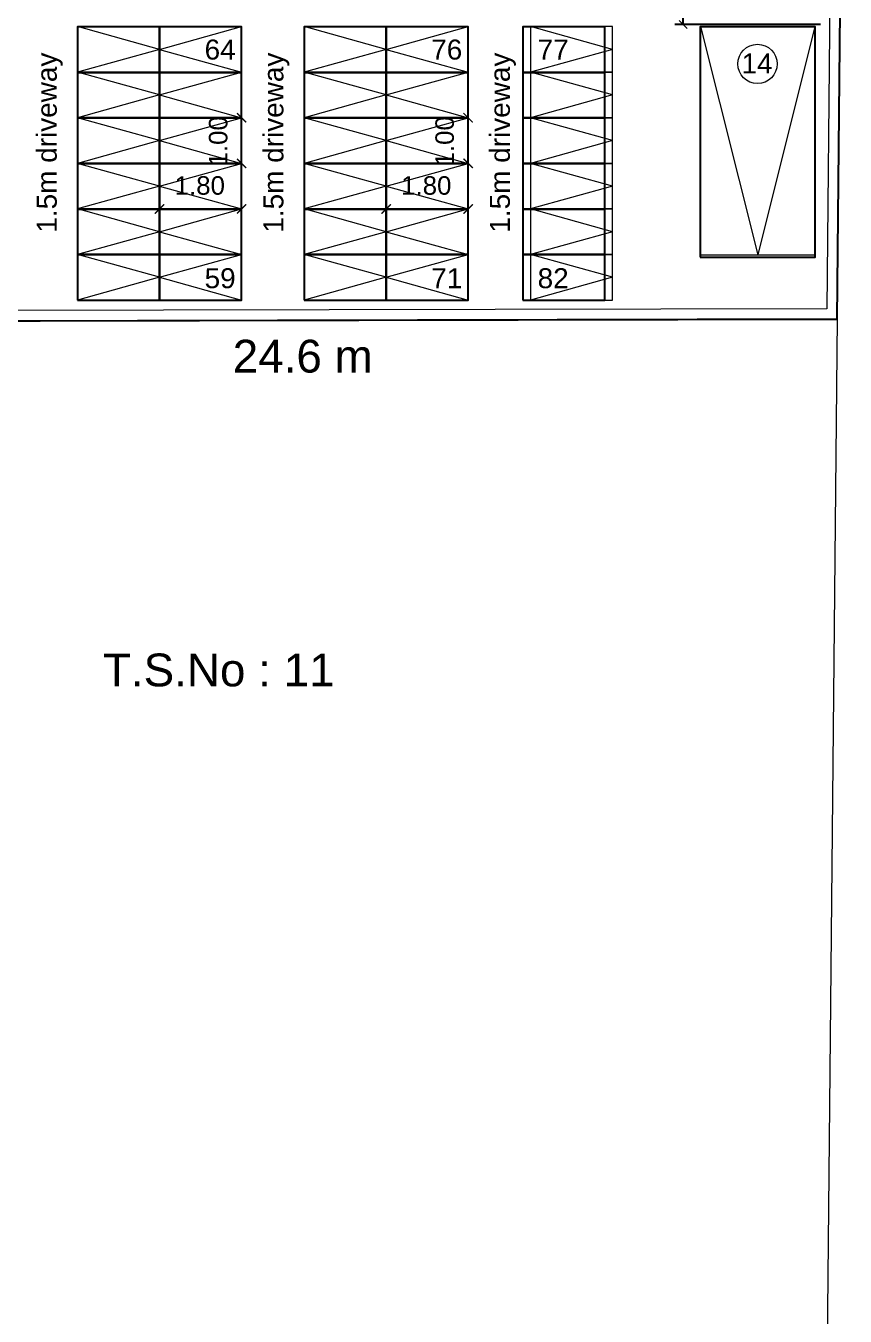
# Model space of a CAD drawing. Header units: metres. Extents: x -1560643 to -1560434, y 43491 to 43663.
# Drawn here: x -1560513.25 to -1560495.26, y 43528.06 to 43556.39 of the extents above; entities that cross this region are included whole.
import ezdxf

# ---------------------------------------------------------------- set-up
doc = ezdxf.new("R2010")
doc.units = ezdxf.units.M
doc.header["$LTSCALE"] = 750
doc.header["$MEASUREMENT"] = 0
doc.header["$PDMODE"] = 35
doc.header["$PDSIZE"] = 50
doc.layers.get('0').update_dxf_attribs({"lineweight": 5})
doc.layers.get('Defpoints').update_dxf_attribs({"lineweight": 0})
doc.layers.add('BLK_1_FLR_0_DRINKING_WATER', color=7, linetype='Continuous', lineweight=5)
doc.layers.add('DRIVEWAY', color=6, linetype='Continuous')
doc.layers.add('PLOT_BOUNDARY', color=70, linetype='Continuous')
doc.layers.add('PARKING_SLOT', color=30, linetype='Continuous', plot=False)
doc.layers.add('TWO_WHEELER_PARKING', color=2, linetype='Continuous', plot=False)
doc.styles.add('cent', font='arial.ttf', dxfattribs={"height": 8})
doc.styles.add('outer', font='arial.ttf')
doc.styles.add('regular', font='arial.ttf', dxfattribs={"height": 15})
doc.styles.get("Standard").update_dxf_attribs({"font": 'arial.ttf'})
doc.dimstyles.get("Standard").update_dxf_attribs({"dimtxt": 0.18, "dimasz": 0.18, "dimexe": 0.18, "dimexo": 0.0625, "dimgap": 0.09, "dimtad": 1, "dimtih": 1, "dimtoh": 1, "dimdec": 4, "dimzin": 0, "dimdsep": 46, "dimtxsty": 'Standard', "dimblk": 'ARCHTICK', "dimcen": 0.09, "dimadec": 0, "dimazin": 0, "dimtfac": 1, "dimtdec": 4, "dimtofl": 0, "dimtmove": 0, "dimatfit": 3, "dimldrblk": 'ARCHTICK', "dimfxl": 0, "dimtolj": 1, "dimtzin": 0, "dimarcsym": 0})

# ---------------------------------------------------------------- blocks, each defined once
blk = doc.blocks.new('_ArchTick')
at = {"color": 0, "linetype": 'ByBlock', "const_width": 0.15}
blk.add_lwpolyline([(-0.5, -0.5), (0.5, 0.5)], dxfattribs=at)
blk = doc.blocks.new('*D28')
at = {"layer": 'Defpoints', "color": 0}
for p in [(-1560498.815, 43562.619), (-1560495.737, 43562.619), (-1560495.737, 43556.417)]:
    blk.add_point(p, dxfattribs=at)
at = {"layer": 'DRIVEWAY', "color": 0, "lineweight": -2}
for p, q in [((-1560495.8, 43562.619), (-1560498.995, 43562.619)), ((-1560498.815, 43562.619), (-1560498.815, 43559.7)), ((-1560498.815, 43556.417), (-1560498.815, 43559.336)), ((-1560495.8, 43556.417), (-1560498.995, 43556.417))]:
    blk.add_line(p, q, dxfattribs=at)
at = {"layer": 'DRIVEWAY', "color": 0, "lineweight": -2, "xscale": 0.18, "yscale": 0.18, "zscale": 0.18}
for p, rotation in [((-1560498.815, 43562.619), 90), ((-1560498.815, 43556.417), 270)]:
    blk.add_blockref('_ArchTick', p, dxfattribs=dict(at, rotation=rotation))
at = {"layer": 'DRIVEWAY', "color": 0, "insert": (-1560498.815, 43559.518), "char_height": 0.18, "attachment_point": 5}
blk.add_mtext('\\A1;6.2014', dxfattribs=at)
blk = doc.blocks.new('A$C52BB42CC')
for p, q in [((5825, 3056.6), (5818, 2345.7)), ((5813.9, 2844.4), (5809.1, 2354.6)), ((5161.3, 2598.4), (5161.3, 2559)), ((5232.2, 2598.4), (5161.3, 2598.4)), ((5232.2, 2578.7), (5161.3, 2598.4)), ((5232.2, 2559), (5232.2, 2598.4)), ((5232.2, 2578.7), (5303.2, 2598.4)), ((5232.2, 2559), (5232.2, 2598.4)), ((5232.2, 2598.4), (5303.2, 2598.4)), ((5303.2, 2598.4), (5303.2, 2559)), ((5357.2, 2598.4), (5357.2, 2559)), ((5428.1, 2598.4), (5357.2, 2598.4)), ((5428.1, 2578.7), (5357.2, 2598.4)), ((5428.1, 2559), (5428.1, 2598.4)), ((5428.1, 2578.7), (5499, 2598.4)), ((5428.1, 2559), (5428.1, 2598.4)), ((5428.1, 2598.4), (5499, 2598.4)), ((5499, 2598.4), (5499, 2559)), ((5553, 2598.4), (5553, 2559)), ((5623.9, 2598.4), (5553, 2598.4)), ((5623.9, 2578.7), (5553, 2598.4)), ((5623.9, 2559), (5623.9, 2598.4)), ((5700.3, 2598.4), (5799.1, 2598.4)), ((5700.3, 2401.2), (5700.3, 2598.4)), ((5749.7, 2401.2), (5700.3, 2598.4)), ((5749.7, 2401.2), (5799.1, 2598.4)), ((5799.1, 2401.2), (5799.1, 2598.4)), ((5232.2, 2578.7), (5161.3, 2559)), ((5232.2, 2578.7), (5303.2, 2559)), ((5428.1, 2578.7), (5357.2, 2559)), ((5428.1, 2578.7), (5499, 2559)), ((5623.9, 2578.7), (5553, 2559)), ((5161.3, 2559), (5161.3, 2519.6)), ((5232.2, 2559), (5161.3, 2559)), ((5232.2, 2539.3), (5161.3, 2559)), ((5161.3, 2559), (5232.2, 2559)), ((5232.2, 2519.6), (5232.2, 2559)), ((5232.2, 2539.3), (5303.2, 2559)), ((5303.2, 2559), (5232.2, 2559)), ((5232.2, 2519.6), (5232.2, 2559)), ((5232.2, 2559), (5303.2, 2559)), ((5303.2, 2559), (5303.2, 2519.6)), ((5357.2, 2559), (5357.2, 2519.6)), ((5428.1, 2559), (5357.2, 2559)), ((5428.1, 2539.3), (5357.2, 2559)), ((5357.2, 2559), (5428.1, 2559)), ((5428.1, 2519.6), (5428.1, 2559)), ((5428.1, 2539.3), (5499, 2559)), ((5499, 2559), (5428.1, 2559)), ((5428.1, 2519.6), (5428.1, 2559)), ((5428.1, 2559), (5499, 2559)), ((5499, 2559), (5499, 2519.6)), ((5553, 2559), (5553, 2519.6)), ((5623.9, 2559), (5553, 2559)), ((5623.9, 2539.3), (5553, 2559)), ((5553, 2559), (5623.9, 2559)), ((5623.9, 2519.6), (5623.9, 2559)), ((5232.2, 2539.3), (5161.3, 2519.6)), ((5232.2, 2539.3), (5303.2, 2519.6)), ((5428.1, 2539.3), (5357.2, 2519.6)), ((5428.1, 2539.3), (5499, 2519.6)), ((5623.9, 2539.3), (5553, 2519.6)), ((5303.2, 2519.6), (5303.2, 2527.6)), ((5499, 2519.6), (5499, 2527.6)), ((5161.3, 2519.6), (5161.3, 2480.2)), ((5232.2, 2519.6), (5161.3, 2519.6)), ((5232.2, 2499.9), (5161.3, 2519.6)), ((5161.3, 2519.6), (5232.2, 2519.6)), ((5232.2, 2480.2), (5232.2, 2519.6)), ((5232.2, 2499.9), (5303.2, 2519.6)), ((5303.2, 2519.6), (5232.2, 2519.6)), ((5232.2, 2480.2), (5232.2, 2519.6)), ((5232.2, 2519.6), (5303.2, 2519.6)), ((5303.2, 2519.6), (5303.2, 2480.2)), ((5357.2, 2519.6), (5357.2, 2480.2)), ((5428.1, 2519.6), (5357.2, 2519.6)), ((5428.1, 2499.9), (5357.2, 2519.6)), ((5357.2, 2519.6), (5428.1, 2519.6)), ((5428.1, 2480.2), (5428.1, 2519.6)), ((5428.1, 2499.9), (5499, 2519.6)), ((5499, 2519.6), (5428.1, 2519.6)), ((5428.1, 2480.2), (5428.1, 2519.6)), ((5428.1, 2519.6), (5499, 2519.6)), ((5499, 2519.6), (5499, 2480.2)), ((5553, 2519.6), (5553, 2480.2)), ((5623.9, 2519.6), (5553, 2519.6)), ((5623.9, 2499.9), (5553, 2519.6)), ((5553, 2519.6), (5623.9, 2519.6)), ((5623.9, 2480.2), (5623.9, 2519.6)), ((5232.2, 2499.9), (5161.3, 2480.2)), ((5232.2, 2499.9), (5303.2, 2480.2)), ((5428.1, 2499.9), (5357.2, 2480.2)), ((5428.1, 2499.9), (5499, 2480.2)), ((5623.9, 2499.9), (5553, 2480.2)), ((5161.3, 2480.2), (5161.3, 2440.8)), ((5232.2, 2480.2), (5161.3, 2480.2)), ((5232.2, 2460.5), (5161.3, 2480.2)), ((5161.3, 2480.2), (5232.2, 2480.2)), ((5232.2, 2440.8), (5232.2, 2480.2)), ((5232.2, 2460.5), (5303.2, 2480.2)), ((5303.2, 2480.2), (5232.2, 2480.2)), ((5232.2, 2440.8), (5232.2, 2480.2)), ((5232.2, 2480.2), (5303.2, 2480.2)), ((5303.2, 2480.2), (5303.2, 2472.2)), ((5303.2, 2480.2), (5303.2, 2440.8)), ((5357.2, 2480.2), (5357.2, 2440.8)), ((5428.1, 2480.2), (5357.2, 2480.2)), ((5428.1, 2460.5), (5357.2, 2480.2)), ((5357.2, 2480.2), (5428.1, 2480.2)), ((5428.1, 2440.8), (5428.1, 2480.2)), ((5428.1, 2460.5), (5499, 2480.2)), ((5499, 2480.2), (5428.1, 2480.2)), ((5428.1, 2440.8), (5428.1, 2480.2)), ((5428.1, 2480.2), (5499, 2480.2)), ((5499, 2480.2), (5499, 2472.2)), ((5499, 2480.2), (5499, 2440.8)), ((5553, 2480.2), (5553, 2440.8)), ((5623.9, 2480.2), (5553, 2480.2)), ((5623.9, 2460.5), (5553, 2480.2)), ((5553, 2480.2), (5623.9, 2480.2)), ((5623.9, 2440.8), (5623.9, 2480.2)), ((5232.2, 2460.5), (5161.3, 2440.8)), ((5232.2, 2460.5), (5303.2, 2440.8)), ((5428.1, 2460.5), (5357.2, 2440.8)), ((5428.1, 2460.5), (5499, 2440.8)), ((5623.9, 2460.5), (5553, 2440.8)), ((5161.3, 2440.8), (5161.3, 2401.4)), ((5232.2, 2440.8), (5161.3, 2440.8)), ((5232.2, 2421.1), (5161.3, 2440.8)), ((5161.3, 2440.8), (5232.2, 2440.8)), ((5303.2, 2440.8), (5232.2, 2440.8)), ((5232.2, 2401.4), (5232.2, 2440.8)), ((5232.2, 2421.1), (5303.2, 2440.8)), ((5303.2, 2440.8), (5232.2, 2440.8)), ((5232.2, 2401.4), (5232.2, 2440.8)), ((5232.2, 2440.8), (5303.2, 2440.8)), ((5303.2, 2440.8), (5303.2, 2401.4)), ((5357.2, 2440.8), (5357.2, 2401.4)), ((5428.1, 2440.8), (5357.2, 2440.8)), ((5428.1, 2421.1), (5357.2, 2440.8)), ((5357.2, 2440.8), (5428.1, 2440.8)), ((5499, 2440.8), (5428.1, 2440.8)), ((5428.1, 2401.4), (5428.1, 2440.8)), ((5428.1, 2421.1), (5499, 2440.8)), ((5499, 2440.8), (5428.1, 2440.8)), ((5428.1, 2401.4), (5428.1, 2440.8)), ((5428.1, 2440.8), (5499, 2440.8)), ((5499, 2440.8), (5499, 2401.4)), ((5553, 2440.8), (5553, 2401.4)), ((5623.9, 2440.8), (5553, 2440.8)), ((5623.9, 2421.1), (5553, 2440.8)), ((5553, 2440.8), (5623.9, 2440.8)), ((5623.9, 2401.4), (5623.9, 2440.8)), ((5232.2, 2421.1), (5161.3, 2401.4)), ((5232.2, 2421.1), (5303.2, 2401.4)), ((5428.1, 2421.1), (5357.2, 2401.4)), ((5428.1, 2421.1), (5499, 2401.4)), ((5623.9, 2421.1), (5553, 2401.4)), ((5161.3, 2401.4), (5161.3, 2362)), ((5232.2, 2401.4), (5161.3, 2401.4)), ((5232.2, 2381.7), (5161.3, 2401.4)), ((5161.3, 2401.4), (5232.2, 2401.4)), ((5232.2, 2362), (5232.2, 2401.4)), ((5232.2, 2381.7), (5303.2, 2401.4)), ((5303.2, 2401.4), (5232.2, 2401.4)), ((5232.2, 2362), (5232.2, 2401.4)), ((5232.2, 2401.4), (5303.2, 2401.4)), ((5303.2, 2401.4), (5303.2, 2362)), ((5357.2, 2401.4), (5357.2, 2362)), ((5428.1, 2401.4), (5357.2, 2401.4)), ((5428.1, 2381.7), (5357.2, 2401.4)), ((5357.2, 2401.4), (5428.1, 2401.4)), ((5428.1, 2362), (5428.1, 2401.4)), ((5428.1, 2381.7), (5499, 2401.4)), ((5499, 2401.4), (5428.1, 2401.4)), ((5428.1, 2362), (5428.1, 2401.4)), ((5428.1, 2401.4), (5499, 2401.4)), ((5499, 2401.4), (5499, 2362)), ((5553, 2401.4), (5553, 2362)), ((5623.9, 2401.4), (5553, 2401.4)), ((5623.9, 2381.7), (5553, 2401.4)), ((5553, 2401.4), (5623.9, 2401.4)), ((5623.9, 2362), (5623.9, 2401.4)), ((5700.3, 2401.2), (5799.1, 2401.2)), ((5232.2, 2381.7), (5161.3, 2362)), ((5232.2, 2381.7), (5303.2, 2362)), ((5428.1, 2381.7), (5357.2, 2362)), ((5428.1, 2381.7), (5499, 2362)), ((5623.9, 2381.7), (5553, 2362)), ((5809.1, 2354.6), (4844, 2352.6)), ((5161.3, 2362), (5232.2, 2362)), ((5303.2, 2362), (5232.2, 2362)), ((5357.2, 2362), (5428.1, 2362)), ((5499, 2362), (5428.1, 2362)), ((5553, 2362), (5623.9, 2362)), ((5818, 2345.7), (4853, 2343.6)), ((5818, 2345.7), (5797.7, 267.6))]:
    blk.add_line(p, q)
at = {"const_width": 1.2}
for points in [[(5299.2, 2523.6), (5307.2, 2515.6)], [(5495, 2523.6), (5503, 2515.6)], [(5307.2, 2476.2), (5299.2, 2484.2)], [(5503, 2476.2), (5495, 2484.2)], [(5236.2, 2444.8), (5228.2, 2436.8)], [(5299.2, 2436.8), (5307.2, 2444.8)], [(5432.1, 2444.8), (5424.1, 2436.8)], [(5495, 2436.8), (5503, 2444.8)]]:
    blk.add_lwpolyline(points, dxfattribs=at)
blk.add_circle((5749.2, 2566.1), 17)
at = {"lineweight": -3, "style": 'regular'}
for s, p in [('64', (5271.2, 2569.9)), ('76', (5467.1, 2569.9)), ('77', (5559.1, 2569.9)), ('14', (5735.4, 2557.9)), ('59', (5271.2, 2372.3)), ('71', (5467.1, 2372.3)), ('82', (5559.1, 2372.3))]:
    blk.add_text(s, height=17.28, dxfattribs=at).set_placement(p)
for p in [(5143.4, 2420.3), (5339.3, 2420.3), (5535.1, 2420.3)]:
    blk.add_text('1.5m driveway', height=17.28, rotation=90, dxfattribs=at).set_placement(p)
at = {"style": 'cent'}
for p in [(5290.9, 2477.5), (5486.7, 2477.5)]:
    blk.add_text('1.00', height=16, rotation=90, dxfattribs=at).set_placement(p)
for s, height, style, p in [('1.80', 16, 'cent', (5245.3, 2453.1)), ('1.80', 16, 'cent', (5441.1, 2453.1)), ('24.6 m', 28.35, 'outer', (5295.5, 2299.4)), ('T.S.No : 11', 28.347, 'outer', (5183.3, 2028.2))]:
    blk.add_text(s, height=height, dxfattribs=dict(style=style)).set_placement(p)

msp = doc.modelspace()

# ---------------------------------------------------------------- linework, layer by layer
at = {"layer": 'PARKING_SLOT', "linetype": 'Continuous'}
msp.add_lwpolyline([(-1560498.4421, 43551.30532), (-1560495.9121, 43551.30532), (-1560495.9121, 43556.36533), (-1560498.4421, 43556.36533)], close=True, dxfattribs=at)
at = {"layer": 'PLOT_BOUNDARY'}
msp.add_lwpolyline([(-1560548.00864, 43497.66696), (-1560539.72742, 43497.70334), (-1560527.38362, 43497.55114), (-1560526.68092, 43513.92013), (-1560526.13418, 43530.49836), (-1560519.96583, 43530.36392), (-1560519.94566, 43549.89785), (-1560495.43206, 43549.95038), (-1560495.25528, 43568.00921), (-1560544.10261, 43568.00478), (-1560544.1212, 43548.11531), (-1560544.26284, 43530.89551), (-1560543.96704, 43530.89551), (-1560545.39144, 43509.99133), (-1560548.00864, 43497.66696)], close=True, dxfattribs=at)
at = {"layer": 'TWO_WHEELER_PARKING', "linetype": 'Continuous'}
for points in [[(-1560512.11281, 43555.36596), (-1560510.31281, 43555.36596), (-1560510.31281, 43556.36596), (-1560512.11281, 43556.36596)], [(-1560510.31159, 43555.36596), (-1560508.51159, 43555.36596), (-1560508.51159, 43556.36596), (-1560510.31159, 43556.36596)], [(-1560507.13869, 43555.36596), (-1560505.33869, 43555.36596), (-1560505.33869, 43556.36596), (-1560507.13869, 43556.36596)], [(-1560505.33747, 43555.36596), (-1560503.53747, 43555.36596), (-1560503.53747, 43556.36596), (-1560505.33747, 43556.36596)], [(-1560502.33206, 43555.36596), (-1560500.53206, 43555.36596), (-1560500.53206, 43556.36596), (-1560502.33206, 43556.36596)], [(-1560512.11281, 43554.36596), (-1560510.31281, 43554.36596), (-1560510.31281, 43555.36596), (-1560512.11281, 43555.36596)], [(-1560510.31159, 43554.36596), (-1560508.51159, 43554.36596), (-1560508.51159, 43555.36596), (-1560510.31159, 43555.36596)], [(-1560507.13869, 43554.36596), (-1560505.33869, 43554.36596), (-1560505.33869, 43555.36596), (-1560507.13869, 43555.36596)], [(-1560505.33747, 43554.36596), (-1560503.53747, 43554.36596), (-1560503.53747, 43555.36596), (-1560505.33747, 43555.36596)], [(-1560502.33206, 43554.36596), (-1560500.53206, 43554.36596), (-1560500.53206, 43555.36596), (-1560502.33206, 43555.36596)], [(-1560512.11281, 43553.36596), (-1560510.31281, 43553.36596), (-1560510.31281, 43554.36596), (-1560512.11281, 43554.36596)], [(-1560510.31159, 43553.36596), (-1560508.51159, 43553.36596), (-1560508.51159, 43554.36596), (-1560510.31159, 43554.36596)], [(-1560507.13869, 43553.36596), (-1560505.33869, 43553.36596), (-1560505.33869, 43554.36596), (-1560507.13869, 43554.36596)], [(-1560505.33747, 43553.36596), (-1560503.53747, 43553.36596), (-1560503.53747, 43554.36596), (-1560505.33747, 43554.36596)], [(-1560502.33206, 43553.36596), (-1560500.53206, 43553.36596), (-1560500.53206, 43554.36596), (-1560502.33206, 43554.36596)], [(-1560512.11281, 43552.36596), (-1560510.31281, 43552.36596), (-1560510.31281, 43553.36596), (-1560512.11281, 43553.36596)], [(-1560510.31159, 43552.36596), (-1560508.51159, 43552.36596), (-1560508.51159, 43553.36596), (-1560510.31159, 43553.36596)], [(-1560507.13869, 43552.36596), (-1560505.33869, 43552.36596), (-1560505.33869, 43553.36596), (-1560507.13869, 43553.36596)], [(-1560505.33747, 43552.36596), (-1560503.53747, 43552.36596), (-1560503.53747, 43553.36596), (-1560505.33747, 43553.36596)], [(-1560502.33206, 43552.36596), (-1560500.53206, 43552.36596), (-1560500.53206, 43553.36596), (-1560502.33206, 43553.36596)], [(-1560512.11281, 43551.36596), (-1560510.31281, 43551.36596), (-1560510.31281, 43552.36596), (-1560512.11281, 43552.36596)], [(-1560510.31159, 43551.36596), (-1560508.51159, 43551.36596), (-1560508.51159, 43552.36596), (-1560510.31159, 43552.36596)], [(-1560507.13869, 43551.36596), (-1560505.33869, 43551.36596), (-1560505.33869, 43552.36596), (-1560507.13869, 43552.36596)], [(-1560505.33747, 43551.36596), (-1560503.53747, 43551.36596), (-1560503.53747, 43552.36596), (-1560505.33747, 43552.36596)], [(-1560502.33206, 43551.36596), (-1560500.53206, 43551.36596), (-1560500.53206, 43552.36596), (-1560502.33206, 43552.36596)], [(-1560512.11281, 43550.36596), (-1560510.31281, 43550.36596), (-1560510.31281, 43551.36596), (-1560512.11281, 43551.36596)], [(-1560510.31159, 43550.36596), (-1560508.51159, 43550.36596), (-1560508.51159, 43551.36596), (-1560510.31159, 43551.36596)], [(-1560507.13869, 43550.36596), (-1560505.33869, 43550.36596), (-1560505.33869, 43551.36596), (-1560507.13869, 43551.36596)], [(-1560505.33747, 43550.36596), (-1560503.53747, 43550.36596), (-1560503.53747, 43551.36596), (-1560505.33747, 43551.36596)], [(-1560502.33206, 43550.36596), (-1560500.53206, 43550.36596), (-1560500.53206, 43551.36596), (-1560502.33206, 43551.36596)]]:
    msp.add_lwpolyline(points, close=True, dxfattribs=at)

# ---------------------------------------------------------------- block references
at = {"layer": 'BLK_1_FLR_0_DRINKING_WATER', "xscale": 0.0254016284015961, "yscale": 0.0254016284015961, "zscale": 0.0254016284015961}
msp.add_blockref('A$C52BB42CC', (-1560643.21924, 43490.36698), dxfattribs=at)

# ---------------------------------------------------------------- dimensions: what is measured, and where the dimension line sits
at = {"layer": 'DRIVEWAY'}
dim = msp.add_linear_dim(base=(-1560498.815134, 43562.61881), p1=(-1560495.737257, 43556.417362), p2=(-1560495.737257, 43562.61881), angle=90, dimstyle='Standard', dxfattribs=at)
dim.commit()
dim.dimension.update_dxf_attribs({"geometry": '*D28', "text_midpoint": (-1560498.815134, 43559.518086)})

doc.saveas('drawing.dxf')
